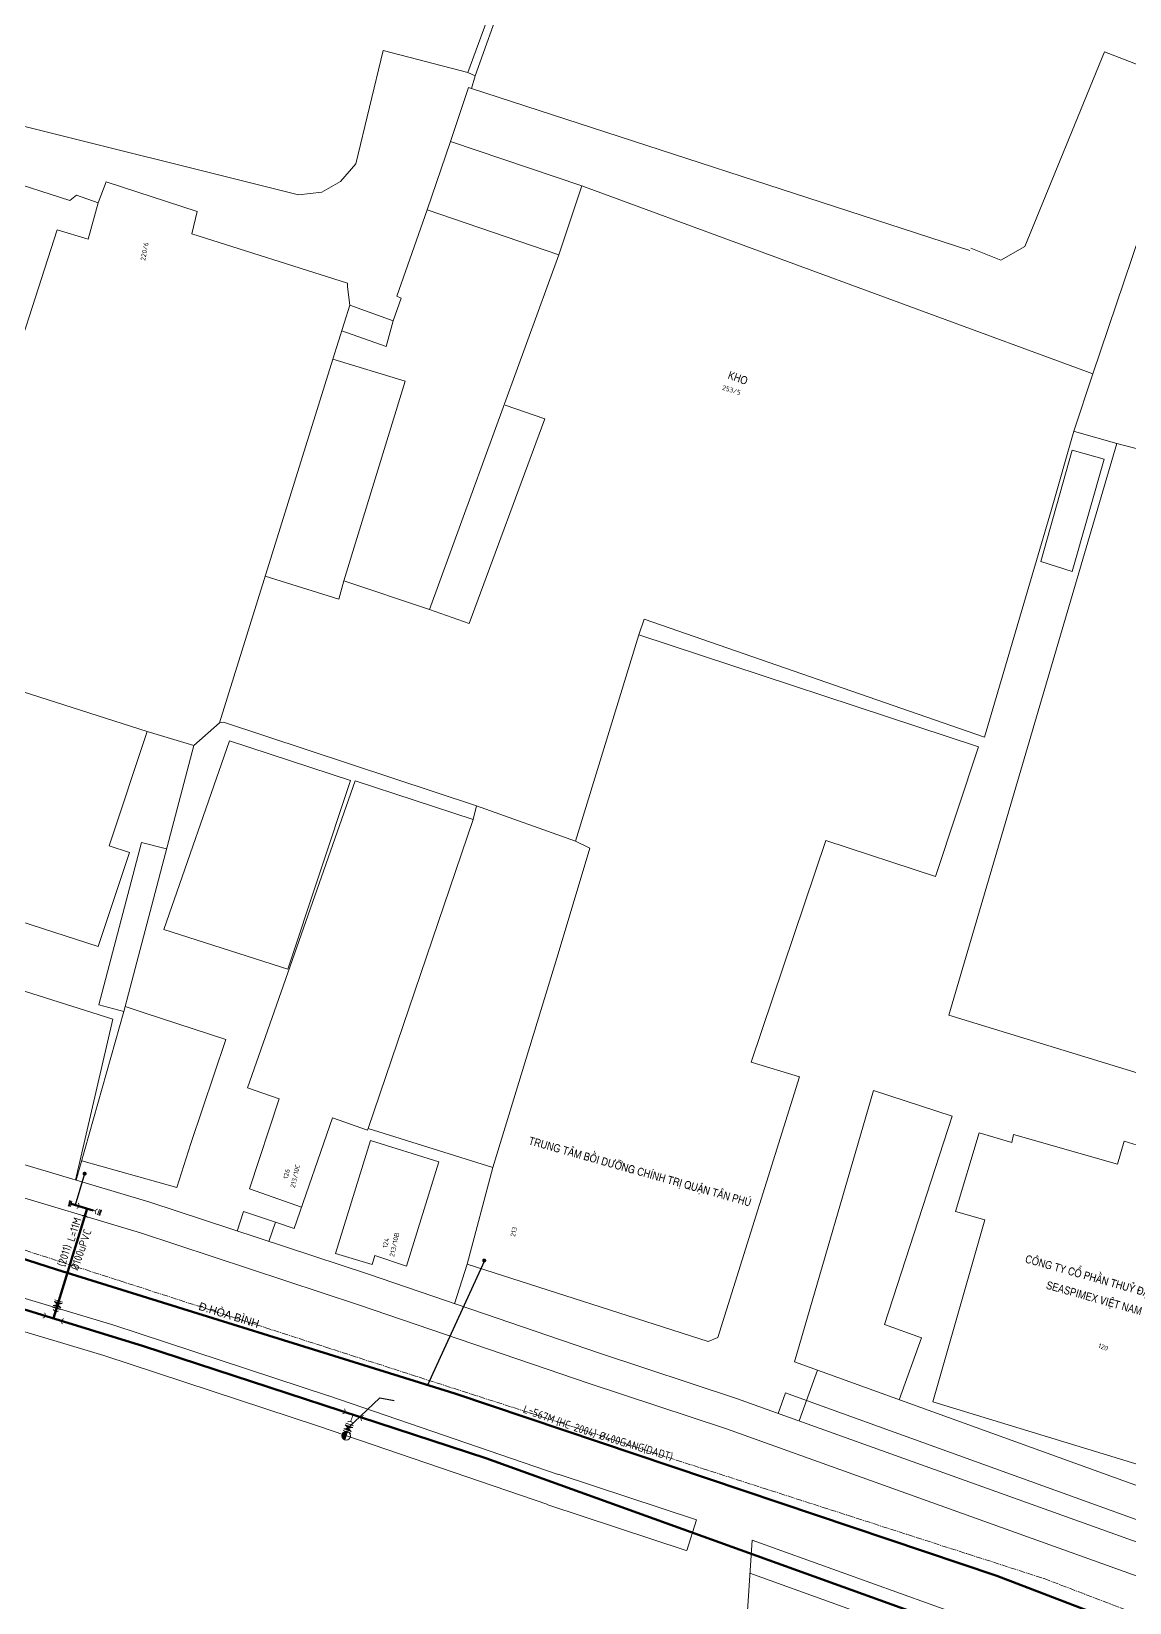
# Model space of a CAD drawing. Header units: inches. Extents: x 595615 to 1194060, y 1190840 to 2385448.
# Drawn here: x 596326.7 to 596464, y 1191117.7 to 1191314.1 of the extents above; entities that cross this region are included whole.
import ezdxf
from ezdxf.enums import TextEntityAlignment as Align

# ---------------------------------------------------------------- set-up
doc = ezdxf.new("R2010")
doc.units = ezdxf.units.IN
doc.header["$MEASUREMENT"] = 0
doc.linetypes.add('CENTER2', pattern=[1.125, 0.75, -0.125, 0.125, -0.125])
doc.layers.get('Defpoints').update_dxf_attribs({"color": 1})
for name, color, linetype, lineweight in [('Chitiet', 4, 'Continuous', 9), ('DN 100 uPVC', 4, 'Continuous', 50), ('DN 25 PE', 40, 'Continuous', 30), ('NAM-CDAI', 220, 'Continuous', 25), ('Nen tim duong', 9, 'CENTER2', 0), ('Nen_HTHANH-TP', 9, 'Continuous', 0), ('Nen_SN-HTHANH-TP_new', 7, 'Continuous', 0), ('Nen_SN_HTHANH_old', 9, 'Continuous', 0), ('Nen_TTHOA-TP', 9, 'Continuous', 0), ('ONG CAP 2 (DADT)', 140, 'Continuous', 70), ('ONG CAP 3 (DADT)', 221, 'Continuous', 50), ('TEXT PIPE', 3, 'Continuous', 25), ('Text_DiaDanh', 9, 'Continuous', 0), ('Text_GiaoThong', 142, 'Continuous', 0), ('TLK 15', 220, 'Continuous', 20), ('Trucuuhoa', 1, 'Continuous', 15), ('VAN', 7, 'Continuous', 20)]:
    doc.layers.add(name, color=color, linetype=linetype, lineweight=lineweight)
doc.layers.add('ki hieu van', color=170, linetype='Continuous')
doc.styles.add('Dia Danh', font='VHELVCN_0.TTF', dxfattribs={"height": 1})
doc.styles.add('Giao Thong', font='VAPTIMN_0.TTF', dxfattribs={"height": 1})
doc.styles.add('Sonha_QTB', font='isocp.shx', dxfattribs={"height": 0.6, "bigfont": 'bigfont.shx'})
doc.styles.add('text', font='isocp2.shx')
doc.styles.add('VNI-HC', font='VHELVCN_0.TTF')
doc.dimstyles.new('DUONG KICH THUOC', dxfattribs={"dimtxt": 1, "dimasz": 0.7, "dimexe": 0.5, "dimexo": 0.3, "dimgap": 0.2, "dimtad": 1, "dimzin": 0, "dimdsep": 46, "dimtxsty": 'VNI-HC', "dimblk": 'ARCHTICK', "dimcen": 0.09, "dimdle": 0.5, "dimclrd": 256, "dimclre": 256, "dimclrt": 256, "dimadec": 0, "dimazin": 0, "dimtfac": 1, "dimtofl": 0, "dimtmove": 0, "dimatfit": 3, "dimfxl": 1, "dimtolj": 1, "dimtzin": 0, "dimlwd": -1, "dimlwe": -1, "dimarcsym": 0})

# ---------------------------------------------------------------- blocks, each defined once
blk = doc.blocks.new('BIT')
at = {"layer": 'Chitiet', "ltscale": 100}
for p, q in [((0.35, 0), (-0.35, 0)), ((-0.3, -0.16), (-0.35, -0.21)), ((0.35, -0.16), (-0.35, -0.16)), ((-0.18, -0.16), (-0.34, -0.33)), ((-0.06, -0.16), (-0.22, -0.33)), ((0.07, -0.16), (-0.09, -0.33)), ((0.19, -0.16), (0.03, -0.33)), ((0.32, -0.16), (0.15, -0.33)), ((0.35, -0.25), (0.28, -0.33))]:
    blk.add_line(p, q, dxfattribs=at)
blk = doc.blocks.new('Trucuuhoa100')
at = {"layer": 'Trucuuhoa', "linetype": 'Continuous'}
blk.add_hatch(color=256, dxfattribs=at).paths.add_polyline_path([(0.55, 0, 0.414373), (0, 0.55, 0.414055), (-0.55, 0)])
blk.add_line((-0.55, 0), (0.55, 0), dxfattribs=at)
at = {"layer": 'Trucuuhoa', "linetype": 'Continuous', "flags": 128}
blk.add_lwpolyline([(0.55, -0.02), (0.89, -0.02)], dxfattribs=at)
at = {"layer": 'Trucuuhoa', "linetype": 'Continuous'}
blk.add_circle((0, 0), 0.551, dxfattribs=at)
blk = doc.blocks.new('VAN')
at = {"layer": 'VAN'}
h = blk.add_hatch(color=256, dxfattribs=at)
h.paths.add_polyline_path([(0.21, -0.5), (0.49, 0), (0.21, 0.5)])
h.paths.add_polyline_path([(0.77, 0.5), (0.49, 0), (0.77, -0.5)])
at = {"layer": 'VAN', "ltscale": 100}
for p, q in [((0, 0.5), (0, -0.5)), ((0.77, -0.5), (0.21, 0.5)), ((0.21, -0.5), (0.77, 0.5)), ((0.21, 0.5), (0.21, -0.5)), ((0.77, 0.5), (0.77, -0.5)), ((0.98, 0.5), (0.98, -0.5))]:
    blk.add_line(p, q, dxfattribs=at)
blk = doc.blocks.new('TE+VAN')
at = {"layer": 'Chitiet', "ltscale": 100, "const_width": 0.1}
for points in [[(-0.35, 1.28, 0.571257), (0.35, 1.28)], [(1.1, 0.35, 0.571257), (1.1, -0.35)], [(0.35, -1.28, 0.571257), (-0.35, -1.28)]]:
    blk.add_lwpolyline(points, format="xyb", dxfattribs=at)
for points in [[(0, -1.08), (0, 1.08)], [(0.9, 0), (0, 0)]]:
    blk.add_lwpolyline(points, dxfattribs=at)
at = {"layer": 'VAN'}
blk.add_blockref('VAN', (1.3, 0), dxfattribs=at)
blk = doc.blocks.new('_ArchTick')
at = {"color": 0, "linetype": 'ByBlock', "const_width": 0.15}
blk.add_lwpolyline([(-0.5, -0.5), (0.5, 0.5)], dxfattribs=at)
blk = doc.blocks.new('TE1')
at = {"layer": 'Chitiet', "ltscale": 100, "const_width": 0.1}
for points in [[(-0.35, 1.28, 0.571257), (0.35, 1.28)], [(1.1, 0.35, 0.571257), (1.1, -0.35)], [(0.35, -1.28, 0.571257), (-0.35, -1.28)]]:
    blk.add_lwpolyline(points, format="xyb", dxfattribs=at)
for points in [[(0, -1.08), (0, 1.08)], [(0.9, 0), (0, 0)]]:
    blk.add_lwpolyline(points, dxfattribs=at)
blk = doc.blocks.new('TLK 15')
at = {"layer": 'TLK 15', "linetype": 'Continuous', "const_width": 0.25}
blk.add_lwpolyline([(-0.125, 0, 1), (0.125, 0, 1)], format="xyb", close=True, dxfattribs=at)

msp = doc.modelspace()

# ---------------------------------------------------------------- linework, layer by layer
at = {"layer": 'DN 100 uPVC'}
for points in [[(596331.714, 1191167.561), (596334.462, 1191166.737)], [(596333.699, 1191166.966), (596329.482, 1191153.263)]]:
    msp.add_lwpolyline(points, dxfattribs=at)
at = {"layer": 'DN 25 PE'}
for p, q in [((596333.375, 1191171.332), (596332.214, 1191167.411)), ((596383.308, 1191160.355), (596376.217, 1191144.914))]:
    msp.add_line(p, q, dxfattribs=at)
at = {"layer": 'Nen tim duong'}
msp.add_line((596316.294, 1191164.866), (596453.281, 1191120.725), dxfattribs=at)
msp.add_lwpolyline([(596453.281, 1191120.725), (596501.038, 1191102.438)], dxfattribs=at)
at = {"layer": 'Nen_HTHANH-TP', "linetype": 'Continuous'}
for p, q in [((596381.269, 1191308.941), (596393.253, 1191341.761)), ((596382.159, 1191308.532), (596393.853, 1191341.441)), ((596370.697, 1191311.702), (596367.248, 1191297.52)), ((596370.697, 1191311.702), (596381.269, 1191308.941)), ((596450.877, 1191287.197), (596460.827, 1191311.545)), ((596460.827, 1191311.545), (596471.53, 1191307.354)), ((596382.159, 1191308.532), (596381.269, 1191308.941)), ((596379.096, 1191300.349), (596381.331, 1191307.081)), ((596381.331, 1191307.081), (596381.711, 1191306.961)), ((596381.711, 1191306.961), (596382.159, 1191308.532)), ((596381.711, 1191306.961), (596444.007, 1191286.702)), ((596471.53, 1191307.354), (596459.359, 1191271.314)), ((596360.121, 1191293.654), (596316.673, 1191304.499)), ((596376.163, 1191291.787), (596379.096, 1191300.349)), ((596379.096, 1191300.349), (596395.52, 1191294.772)), ((596367.248, 1191297.52), (596365.36, 1191295.328)), ((596323.01, 1191295.694), (596331.522, 1191292.971)), ((596336.07, 1191295.284), (596335.082, 1191292.684)), ((596347.443, 1191291.594), (596336.07, 1191295.284)), ((596365.36, 1191295.328), (596363.031, 1191293.986)), ((596332.361, 1191293.631), (596331.522, 1191292.971)), ((596335.082, 1191292.684), (596332.361, 1191293.631)), ((596363.031, 1191293.986), (596360.121, 1191293.654)), ((596395.52, 1191294.772), (596392.647, 1191286.15)), ((596459.359, 1191271.314), (596395.52, 1191294.772)), ((596333.816, 1191288.123), (596335.082, 1191292.684)), ((596346.765, 1191288.783), (596347.443, 1191291.594)), ((596372.392, 1191280.984), (596376.163, 1191291.787)), ((596392.647, 1191286.15), (596376.163, 1191291.787)), ((596312.618, 1191235.736), (596329.965, 1191289.28)), ((596329.965, 1191289.28), (596333.816, 1191288.123)), ((596366.23, 1191282.629), (596346.765, 1191288.783)), ((596376.493, 1191241.837), (596392.647, 1191286.15)), ((596444.127, 1191287.002), (596447.858, 1191285.505)), ((596447.858, 1191285.505), (596450.877, 1191287.197)), ((596366.23, 1191282.629), (596366.231, 1191282.179)), ((596366.231, 1191282.179), (596366.522, 1191279.859)), ((596364.378, 1191273.147), (596366.522, 1191279.859)), ((596366.522, 1191279.859), (596371.924, 1191277.913)), ((596371.924, 1191277.913), (596372.942, 1191280.764)), ((596372.942, 1191280.764), (596372.392, 1191280.984)), ((596371.924, 1191277.913), (596371.037, 1191274.693)), ((596371.037, 1191274.693), (596365.505, 1191276.668)), ((596350.215, 1191227.676), (596364.378, 1191273.147)), ((596364.378, 1191273.147), (596373.44, 1191270.385)), ((596373.44, 1191270.385), (596365.77, 1191245.428)), ((596456.995, 1191264.112), (596459.359, 1191271.314)), ((596390.894, 1191265.679), (596381.445, 1191240.101)), ((596385.923, 1191267.375), (596390.894, 1191265.679)), ((596454.193, 1191254.32), (596456.995, 1191264.112)), ((596454.193, 1191254.32), (596456.995, 1191264.112)), ((596456.995, 1191264.112), (596457.345, 1191264.002)), ((596456.995, 1191264.112), (596457.345, 1191264.002)), ((596457.345, 1191264.002), (596462.346, 1191262.586)), ((596457.345, 1191264.002), (596462.346, 1191262.586)), ((596441.374, 1191191.149), (596462.346, 1191262.586)), ((596452.848, 1191247.859), (596456.787, 1191261.762)), ((596460.798, 1191260.615), (596456.787, 1191261.762)), ((596506.015, 1191251.392), (596462.346, 1191262.586)), ((596506.015, 1191251.392), (596462.346, 1191262.586)), ((596456.789, 1191246.592), (596460.798, 1191260.615)), ((596445.826, 1191225.873), (596454.193, 1191254.32)), ((596445.826, 1191225.873), (596454.193, 1191254.32)), ((596456.789, 1191246.592), (596452.848, 1191247.859)), ((596365.122, 1191243.118), (596355.92, 1191245.99)), ((596365.77, 1191245.428), (596365.122, 1191243.118)), ((596365.77, 1191245.428), (596376.493, 1191241.837)), ((596381.445, 1191240.101), (596376.493, 1191241.837)), ((596403.314, 1191240.619), (596402.646, 1191238.668)), ((596403.314, 1191240.619), (596402.646, 1191238.668)), ((596445.826, 1191225.873), (596403.314, 1191240.619)), ((596445.826, 1191225.873), (596403.314, 1191240.619)), ((596394.727, 1191212.892), (596402.646, 1191238.668)), ((596394.727, 1191212.892), (596402.646, 1191238.668)), ((596445.077, 1191224.692), (596402.646, 1191238.668)), ((596312.858, 1191235.646), (596341.185, 1191226.579)), ((596336.457, 1191212.315), (596341.185, 1191226.579)), ((596341.185, 1191226.579), (596347.017, 1191224.853)), ((596347.017, 1191224.853), (596350.215, 1191227.676)), ((596350.215, 1191227.676), (596350.735, 1191227.766)), ((596382.353, 1191217.292), (596350.735, 1191227.766)), ((596338.443, 1191192.236), (596347.017, 1191224.853)), ((596343.295, 1191201.83), (596351.466, 1191225.447)), ((596351.466, 1191225.447), (596366.62, 1191220.459)), ((596445.077, 1191224.692), (596439.69, 1191208.478)), ((596367.17, 1191220.42), (596353.711, 1191182.069)), ((596366.62, 1191220.459), (596358.749, 1191196.873)), ((596367.17, 1191220.42), (596381.924, 1191215.591)), ((596381.924, 1191215.591), (596382.353, 1191217.292)), ((596382.353, 1191217.292), (596394.727, 1191212.892)), ((596368.795, 1191176.991), (596381.924, 1191215.591)), ((596335.143, 1191192.414), (596340.467, 1191212.738)), ((596340.467, 1191212.738), (596343.617, 1191211.911)), ((596396.527, 1191212.013), (596394.727, 1191212.892)), ((596396.527, 1191212.013), (596394.727, 1191212.892)), ((596425.996, 1191212.957), (596416.679, 1191185.269)), ((596439.69, 1191208.478), (596425.996, 1191212.957)), ((596338.998, 1191211.467), (596335.087, 1191199.724)), ((596338.998, 1191211.467), (596336.457, 1191212.315)), ((596392.548, 1191198.82), (596396.527, 1191212.013)), ((596392.548, 1191198.82), (596396.527, 1191212.013)), ((596335.087, 1191199.724), (596304.299, 1191209.639)), ((596299.505, 1191202.535), (596336.894, 1191190.625)), ((596358.749, 1191196.873), (596343.295, 1191201.83)), ((596384.399, 1191172.123), (596392.548, 1191198.82)), ((596384.399, 1191172.123), (596392.548, 1191198.82)), ((596338.274, 1191191.596), (596332.339, 1191170.505)), ((596335.143, 1191192.414), (596338.274, 1191191.596)), ((596338.443, 1191192.236), (596338.274, 1191191.596)), ((596340.934, 1191191.398), (596338.443, 1191192.236)), ((596340.934, 1191191.398), (596351.007, 1191188.096)), ((596483.895, 1191178.124), (596441.374, 1191191.149)), ((596336.894, 1191190.625), (596332.229, 1191170.538)), ((596351.007, 1191188.096), (596346.657, 1191175.093)), ((596416.679, 1191185.269), (596422.7, 1191183.444)), ((596422.7, 1191183.444), (596412.517, 1191150.866)), ((596279.956, 1191182.032), (596340.36, 1191163.925)), ((596293.028, 1191182.289), (596341.508, 1191167.757)), ((596353.711, 1191182.069), (596357.692, 1191180.682)), ((596431.942, 1191181.742), (596422.079, 1191147.814)), ((596441.764, 1191178.51), (596431.942, 1191181.742)), ((596357.692, 1191180.682), (596353.982, 1191169.429)), ((596364.364, 1191178.327), (596359.546, 1191164.483)), ((596368.706, 1191176.771), (596364.364, 1191178.327)), ((596441.764, 1191178.51), (596433.335, 1191152.483)), ((596364.728, 1191161.358), (596369.097, 1191175.481)), ((596368.795, 1191176.991), (596368.706, 1191176.771)), ((596384.399, 1191172.123), (596368.795, 1191176.991)), ((596369.097, 1191175.481), (596377.659, 1191172.808)), ((596445.176, 1191176.432), (596442.184, 1191166.6)), ((596449.247, 1191175.246), (596445.176, 1191176.432)), ((596449.436, 1191176.216), (596449.247, 1191175.246)), ((596462.429, 1191172.516), (596449.436, 1191176.216)), ((596463.287, 1191175.387), (596462.429, 1191172.516)), ((596469.468, 1191173.502), (596463.287, 1191175.387)), ((596346.657, 1191175.093), (596344.881, 1191169.612)), ((596344.881, 1191169.612), (596333.029, 1191172.942)), ((596377.659, 1191172.808), (596373.579, 1191159.765)), ((596384.399, 1191172.123), (596381.169, 1191160.021)), ((596384.399, 1191172.123), (596381.169, 1191160.021)), ((596353.982, 1191169.429), (596360.483, 1191167.164)), ((596341.508, 1191167.757), (596368.869, 1191158.758)), ((596288.827, 1191166.845), (596336.914, 1191152.431)), ((596352.455, 1191164.157), (596353.214, 1191166.598)), ((596353.214, 1191166.598), (596357.215, 1191165.281)), ((596445.865, 1191165.553), (596439.383, 1191142.798)), ((596442.184, 1191166.6), (596445.865, 1191165.553)), ((596340.36, 1191163.925), (596367.619, 1191154.958)), ((596357.215, 1191165.281), (596356.398, 1191162.86)), ((596359.546, 1191164.483), (596357.215, 1191165.281)), ((596288.192, 1191162.86), (596335.765, 1191148.599)), ((596364.728, 1191161.358), (596369.289, 1191160.001)), ((596369.289, 1191160.001), (596369.648, 1191161.091)), ((596373.579, 1191159.765), (596369.648, 1191161.091)), ((596381.169, 1191160.021), (596379.609, 1191155.086)), ((596381.169, 1191160.021), (596379.609, 1191155.086)), ((596411.287, 1191150.355), (596381.169, 1191160.021)), ((596397.727, 1191148.892), (596368.869, 1191158.758)), ((596396.432, 1191145.107), (596367.619, 1191154.958)), ((596336.914, 1191152.431), (596363.868, 1191143.559)), ((596437.957, 1191150.837), (596433.335, 1191152.483)), ((596412.517, 1191150.866), (596411.287, 1191150.355)), ((596437.957, 1191150.837), (596435.153, 1191143.084)), ((596335.765, 1191148.599), (596362.618, 1191139.76)), ((596397.727, 1191148.892), (596414.836, 1191143.244)), ((596467.492, 1191131.39), (596422.079, 1191147.814)), ((596423.593, 1191143.005), (596424.96, 1191146.776)), ((596396.292, 1191145.154), (596413.582, 1191139.446)), ((596420.033, 1191141.377), (596420.952, 1191143.943)), ((596420.952, 1191143.943), (596423.593, 1191143.005)), ((596392.55, 1191133.752), (596363.89, 1191143.552)), ((596414.836, 1191143.244), (596496.349, 1191113.964)), ((596423.593, 1191143.005), (596422.673, 1191140.429)), ((596466.145, 1191127.609), (596423.593, 1191143.005)), ((596470.671, 1191133.253), (596439.383, 1191142.798)), ((596391.256, 1191129.967), (596362.596, 1191139.767)), ((596413.582, 1191139.446), (596494.997, 1191110.199)), ((596392.53, 1191133.759), (596409.82, 1191128.051)), ((596391.276, 1191129.961), (596408.566, 1191124.252)), ((596416.791, 1191125.546), (596491.165, 1191098.825)), ((596416.515, 1191121.396), (596490.12, 1191094.95))]:
    msp.add_line(p, q, dxfattribs=at)
msp.add_point((596462.346, 1191262.586), dxfattribs=at)
at = {"layer": 'Nen_TTHOA-TP'}
for p, q in [((596408.608, 1191124.238), (596409.82, 1191128.051)), ((596416.791, 1191125.546), (596415.592, 1191107.549))]:
    msp.add_line(p, q, dxfattribs=at)
at = {"layer": 'ONG CAP 2 (DADT)'}
msp.add_lwpolyline([(596211.36, 1191196.478), (596274.905, 1191177.031), (596329.867, 1191159.353), (596379.636, 1191143.849), (596447.35, 1191121.062), (596492.823, 1191103.667), (596505.458, 1191099.066), (596524.145, 1191096.893), (596550.82, 1191098.777), (596596.3, 1191103.222), (596639.619, 1191106.723), (596661.578, 1191107.665)], dxfattribs=at)
at = {"layer": 'ONG CAP 3 (DADT)'}
msp.add_lwpolyline([(596515.782, 1191094.22), (596499.267, 1191093.927), (596448.11, 1191112.488), (596383.5, 1191135.774), (596340.743, 1191149.791), (596302.57, 1191161.539), (596282.119, 1191168.015), (596243.192, 1191175.48)], dxfattribs=at)

# ---------------------------------------------------------------- block references
at = {"layer": 'Chitiet'}
for name, p, rotation in [('BIT', (596331.714, 1191167.561), 256.0367392474854), ('TE+VAN', (596329.478, 1191153.252), 73.26659735430322), ('TE+VAN', (596366.922, 1191141.209), 250.4850624314084)]:
    msp.add_blockref(name, p, dxfattribs=dict(at, rotation=rotation))
at = {"layer": 'Chitiet', "xscale": -1, "rotation": 70.58967631345214}
msp.add_blockref('BIT', (596335.118, 1191166.538), dxfattribs=at)
at = {"layer": 'Defpoints', "rotation": 253.2222268110728}
msp.add_blockref('TE1', (596333.699, 1191166.966), dxfattribs=at)
at = {"layer": 'TLK 15'}
for p in [(596333.375, 1191171.332), (596383.308, 1191160.48)]:
    msp.add_blockref('TLK 15', p, dxfattribs=at)
at = {"layer": 'Trucuuhoa', "rotation": 71.40268434082707}
msp.add_blockref('Trucuuhoa100', (596366.062, 1191138.582), dxfattribs=at)

# ---------------------------------------------------------------- texts
at = {"layer": 'NAM-CDAI', "style": 'text'}
for s, rotation, p in [('L=11M', 72.22365, (596332.082, 1191162.761)), ('(2011)', 72.22365, (596330.899, 1191159.617)), ('L=567M', 339.95792, (596388.078, 1191141.506)), ('(HC 2004)', 341.40344, (596392.221, 1191139.963))]:
    msp.add_text(s, height=1, rotation=rotation, dxfattribs=at).set_placement(p)
at = {"layer": 'Nen_SN-HTHANH-TP_new', "style": 'Sonha_QTB'}
for s, rotation, p in [('220/6', 79.15563, (596340.862, 1191286.59)), ('126', 77.117, (596358.614, 1191171.297)), ('213', 77.117, (596386.996, 1191164.072)), ('124', 77.117, (596371.031, 1191162.687)), ('120', 338.9797, (596460.655, 1191149.666))]:
    msp.add_text(s, height=0.6, rotation=rotation, dxfattribs=at).set_placement(p, align=Align.MIDDLE)
at = {"layer": 'Nen_SN_HTHANH_old', "style": 'Sonha_QTB'}
for s, rotation, p in [('253/5', 343.09033, (596414.217, 1191269.263)), ('213/10C', 77.117, (596359.689, 1191171.031)), ('213/10B', 77.117, (596372.091, 1191162.47))]:
    msp.add_text(s, height=0.6, rotation=rotation, dxfattribs=at).set_placement(p, align=Align.MIDDLE)
at = {"layer": 'TEXT PIPE', "style": 'text'}
for s, rotation, p in [('%%c100uPVC', 71.07587, (596332.541, 1191159.17)), ('%%c400GANG(DADT)', 343.1686, (596397.582, 1191138.189))]:
    msp.add_text(s, height=1, rotation=rotation, dxfattribs=at).set_placement(p)
at = {"layer": 'Text_DiaDanh', "linetype": 'Continuous', "style": 'Dia Danh'}
for s, rotation, p in [('KHO', 340.27015, (596415.016, 1191270.784)), ('TRUNG TAÂM BOÀI DÖÔÕNG CHÍNH TRÒ QUAÄN TAÂN PHUÙ', 344.28055, (596402.808, 1191171.694)), ('COÂNG TY COÅ PHAÀN THUYÛ ÑAËC SAÛN', 344.28055, (596460.413, 1191158.211)), ('SEASPIMEX VIEÄT NAM', 344.28055, (596459.527, 1191155.79))]:
    msp.add_text(s, height=1, rotation=rotation, dxfattribs=at).set_placement(p, align=Align.MIDDLE)
at = {"layer": 'Text_GiaoThong', "linetype": 'Continuous', "style": 'Giao Thong'}
msp.add_text('Ñ.HOØA BÌNH', height=1, rotation=342.91301, dxfattribs=at).set_placement((596351.452, 1191153.793), align=Align.MIDDLE)

# ---------------------------------------------------------------- leaders
at = {"layer": 'ki hieu van'}
msp.add_leader([(596366.265, 1191139.538), (596370.251, 1191143.322), (596372.065, 1191142.997)], dimstyle='DUONG KICH THUOC', override={"dimgap": 0.2, "dimtad": 0}, dxfattribs=at)

doc.saveas('drawing.dxf')
